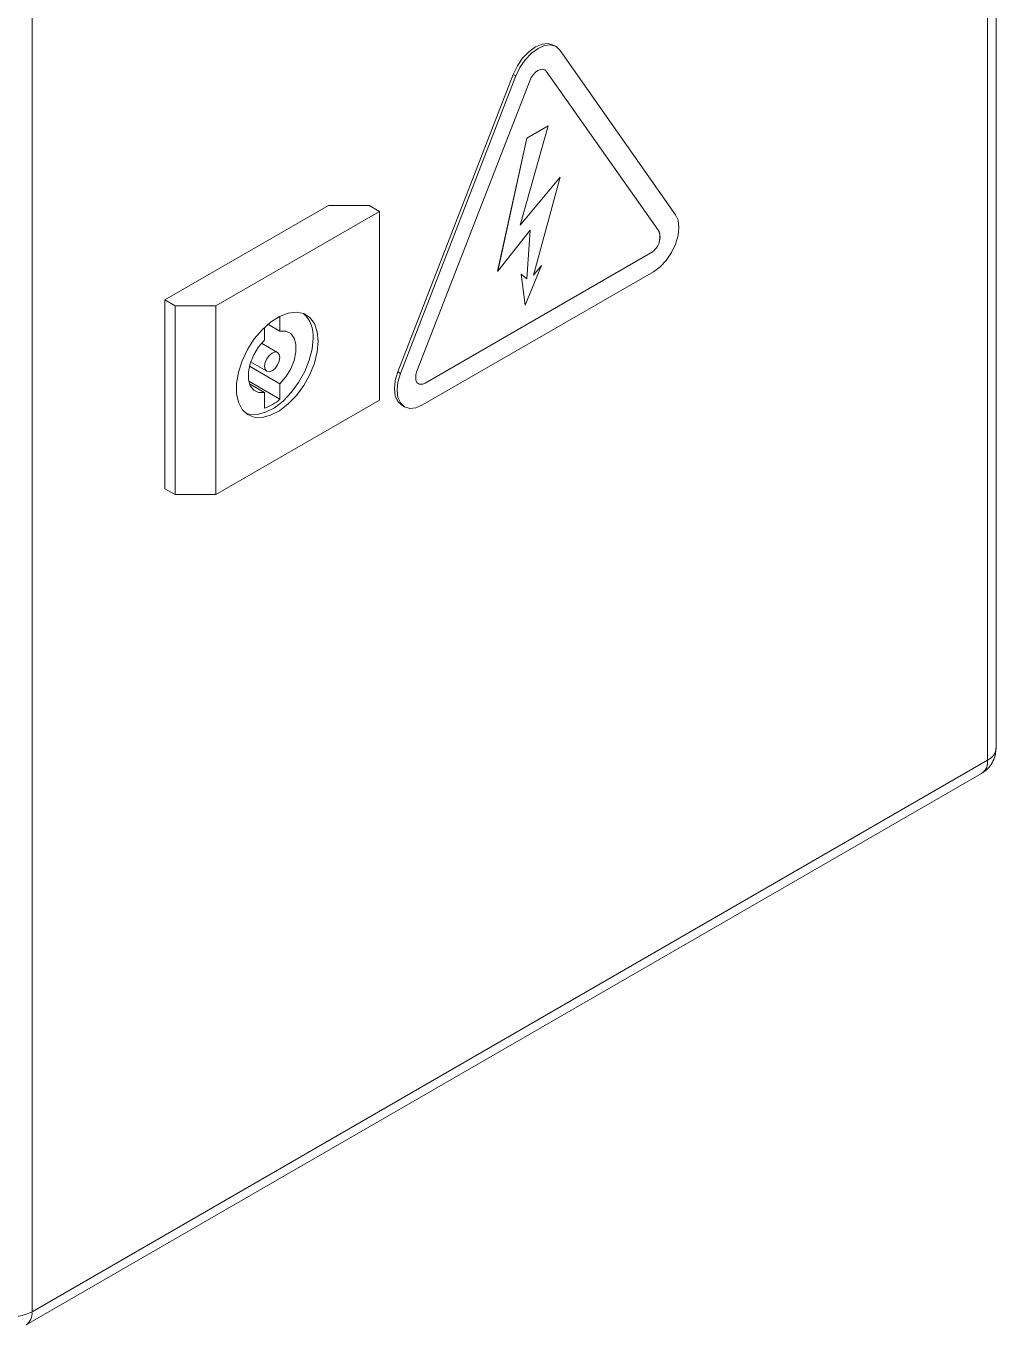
# Model space of a CAD drawing. Extents: x 4137 to 28680, y 2446 to 6814.
# Drawn here: x 10891.8 to 11026.1, y 3777.9 to 3957.7 of the extents above; entities that cross this region are included whole.
import ezdxf

# ---------------------------------------------------------------- set-up
doc = ezdxf.new("R2010")
doc.units = 0
doc.header["$LTSCALE"] = 0.5
doc.layers.get('0').update_dxf_attribs({"linetype": 'CONTINUOUS'})

msp = doc.modelspace()

# ---------------------------------------------------------------- linework, layer by layer
at = {"color": 7, "linetype": 'Continuous', "lineweight": 15}
for p, q in [((11026.07, 3857.69), (11026.07, 4092.03)), ((11026.07, 3857.69), (11026.07, 4092.03)), ((11024.9, 4090.4), (11024.9, 3856.05)), ((11024.9, 4090.4), (11024.9, 3856.05)), ((10892.67, 3779.72), (10892.67, 4014.07)), ((10892.67, 3779.72), (10892.67, 4014.07)), ((10965.19, 3954.81), (10964.83, 3955.02)), ((10965.19, 3954.81), (10964.83, 3955.02)), ((10981.72, 3931.55), (10965.75, 3954.29)), ((10981.72, 3931.55), (10965.75, 3954.29)), ((10963.83, 3951.41), (10963.62, 3951.6)), ((10963.83, 3951.41), (10963.62, 3951.6)), ((10959.26, 3950.96), (10943.29, 3909.78)), ((10959.26, 3950.96), (10943.29, 3909.78)), ((10959.63, 3950.75), (10943.65, 3909.58)), ((10959.63, 3950.75), (10943.65, 3909.58)), ((10945.93, 3909.88), (10961.54, 3950.08)), ((10945.93, 3909.88), (10961.54, 3950.08)), ((10959.26, 3950.96), (10959.63, 3950.75)), ((10959.26, 3950.96), (10959.63, 3950.75)), ((10963.83, 3951.41), (10979.43, 3929.22)), ((10963.83, 3951.4), (10963.83, 3951.41)), ((10963.83, 3951.41), (10979.43, 3929.22)), ((10963.83, 3951.4), (10963.83, 3951.41)), ((10963.83, 3951.4), (10979.43, 3929.21)), ((10963.83, 3951.4), (10979.43, 3929.21)), ((10964.1, 3943.84), (10960.22, 3930.08)), ((10964.1, 3943.84), (10960.22, 3930.08)), ((10961.13, 3942.13), (10964.09, 3943.84)), ((10961.13, 3942.13), (10964.09, 3943.84)), ((10961.14, 3942.13), (10964.1, 3943.84)), ((10961.14, 3942.13), (10964.1, 3943.84)), ((10964.1, 3943.84), (10964.09, 3943.84)), ((10964.1, 3943.84), (10964.09, 3943.84)), ((10961.13, 3942.13), (10957.1, 3923.73)), ((10961.13, 3942.13), (10957.1, 3923.73)), ((10961.14, 3942.13), (10957.11, 3923.72)), ((10961.14, 3942.13), (10957.11, 3923.72)), ((10961.14, 3942.13), (10961.13, 3942.13)), ((10961.14, 3942.13), (10961.13, 3942.13)), ((10960.22, 3930.08), (10965.77, 3936.75)), ((10960.22, 3930.08), (10965.77, 3936.75)), ((10960.23, 3930.09), (10965.76, 3936.76)), ((10960.23, 3930.09), (10965.76, 3936.76)), ((10965.77, 3936.75), (10962.04, 3923.17)), ((10965.77, 3936.75), (10962.04, 3923.17)), ((10965.77, 3936.75), (10965.76, 3936.76)), ((10965.77, 3936.75), (10965.76, 3936.76)), ((10933.68, 3932.82), (10911.05, 3919.75)), ((10933.68, 3932.82), (10911.05, 3919.75)), ((10918.12, 3918.94), (10940.75, 3932)), ((10918.12, 3918.94), (10940.75, 3932)), ((10939.34, 3932.82), (10933.68, 3932.82)), ((10939.34, 3932.82), (10933.68, 3932.82)), ((10940.75, 3932), (10939.34, 3932.82)), ((10940.75, 3932), (10939.34, 3932.82)), ((10940.75, 3905.87), (10940.75, 3932)), ((10940.75, 3905.87), (10940.75, 3932)), ((10957.11, 3923.72), (10961.62, 3929.4)), ((10957.11, 3923.72), (10961.62, 3929.4)), ((10961.61, 3929.39), (10961.15, 3922.67)), ((10961.61, 3929.39), (10961.15, 3922.67)), ((10961.62, 3929.4), (10961.16, 3922.67)), ((10961.62, 3929.4), (10961.16, 3922.67)), ((10979.43, 3929.21), (10979.43, 3929.22)), ((10979.43, 3929.21), (10979.43, 3929.22)), ((10978.29, 3926.26), (10947.08, 3908.24)), ((10978.28, 3926.26), (10947.08, 3908.25)), ((10978.29, 3926.26), (10947.08, 3908.24)), ((10978.28, 3926.26), (10947.08, 3908.25)), ((10978.29, 3926.26), (10978.28, 3926.26)), ((10978.29, 3926.26), (10978.28, 3926.26)), ((10946.71, 3905.22), (10978.66, 3923.66)), ((10946.71, 3905.22), (10978.66, 3923.66)), ((10957.11, 3923.72), (10957.1, 3923.73)), ((10957.11, 3923.72), (10957.1, 3923.73)), ((10960.34, 3923.32), (10960.9, 3919.03)), ((10960.35, 3923.32), (10960.34, 3923.32)), ((10960.34, 3923.32), (10960.9, 3919.03)), ((10960.35, 3923.32), (10960.34, 3923.32)), ((10960.35, 3923.32), (10960.91, 3919.03)), ((10960.35, 3923.32), (10961.16, 3922.67)), ((10960.35, 3923.32), (10960.91, 3919.03)), ((10960.35, 3923.32), (10961.16, 3922.67)), ((10960.91, 3919.03), (10963.16, 3924.54)), ((10960.91, 3919.03), (10963.16, 3924.54)), ((10963.16, 3924.54), (10962.04, 3923.17)), ((10963.16, 3924.54), (10962.04, 3923.17)), ((10963.15, 3924.54), (10962.05, 3923.19)), ((10963.15, 3924.54), (10962.05, 3923.19)), ((10963.16, 3924.54), (10963.15, 3924.54)), ((10963.16, 3924.54), (10963.15, 3924.54)), ((10911.05, 3919.75), (10912.47, 3918.94)), ((10911.05, 3919.75), (10911.05, 3893.62)), ((10911.05, 3919.75), (10912.47, 3918.94)), ((10911.05, 3919.75), (10911.05, 3893.62)), ((10912.47, 3918.94), (10918.12, 3918.94)), ((10912.47, 3918.94), (10912.47, 3892.81)), ((10912.47, 3918.94), (10918.12, 3918.94)), ((10912.47, 3918.94), (10912.47, 3892.81)), ((10918.12, 3892.81), (10918.12, 3918.94)), ((10918.12, 3892.81), (10918.12, 3918.94)), ((10926.96, 3917.49), (10926.96, 3915.43)), ((10926.96, 3917.49), (10926.96, 3915.43)), ((10960.91, 3919.03), (10960.9, 3919.03)), ((10960.91, 3919.03), (10960.9, 3919.03)), ((10924.84, 3914.2), (10924.84, 3915.96)), ((10924.84, 3914.2), (10924.84, 3915.96)), ((10925.31, 3916.38), (10926.96, 3915.43)), ((10925.31, 3916.38), (10926.96, 3915.43)), ((10926.65, 3912.48), (10924.42, 3913.76)), ((10926.65, 3912.48), (10924.42, 3913.76)), ((10926.96, 3908.15), (10922.75, 3910.59)), ((10926.96, 3908.15), (10922.75, 3910.59)), ((10922.92, 3911.17), (10925.15, 3909.88)), ((10922.92, 3911.17), (10925.15, 3909.88)), ((10922.65, 3908.49), (10926.96, 3906)), ((10922.65, 3908.49), (10926.96, 3906)), ((10943.29, 3909.78), (10943.65, 3909.58)), ((10943.29, 3909.78), (10943.65, 3909.58)), ((10922.75, 3908.14), (10924.84, 3906.93)), ((10922.75, 3908.14), (10924.84, 3906.93)), ((10924.84, 3904.78), (10924.84, 3906.93)), ((10924.84, 3904.78), (10924.84, 3906.93)), ((10926.96, 3908.15), (10926.96, 3906)), ((10926.96, 3908.15), (10926.96, 3906)), ((10947.08, 3908.24), (10947.08, 3908.25)), ((10947.08, 3908.24), (10947.08, 3908.25)), ((10918.12, 3892.81), (10940.75, 3905.87)), ((10918.12, 3892.81), (10940.75, 3905.87)), ((10943.85, 3905.18), (10944.21, 3904.97)), ((10943.85, 3905.18), (10944.21, 3904.97)), ((10911.05, 3893.62), (10912.47, 3892.81)), ((10911.05, 3893.62), (10912.47, 3892.81)), ((10912.47, 3892.81), (10918.12, 3892.81)), ((10912.47, 3892.81), (10918.12, 3892.81)), ((11024.9, 3856.05), (10892.67, 3779.72)), ((11024.9, 3856.05), (10892.67, 3779.72)), ((10891.84, 3777.89), (11024.07, 3854.22)), ((10891.84, 3777.89), (11024.07, 3854.22))]:
    msp.add_line(p, q, dxfattribs=at)
at = {"color": 7, "linetype": 'Continuous', "lineweight": 15, "flags": 128}
for points in [[(10964.83, 3955.02), (10964.09, 3955.24), (10963.24, 3955.16), (10962.33, 3954.77), (10961.41, 3954.1), (10960.56, 3953.2), (10959.83, 3952.13), (10959.26, 3950.96)], [(10964.83, 3955.02), (10964.09, 3955.24), (10963.24, 3955.16), (10962.33, 3954.77), (10961.41, 3954.1), (10960.56, 3953.2), (10959.83, 3952.13), (10959.26, 3950.96)], [(10965.75, 3954.29), (10965.19, 3954.81), (10964.46, 3955.04), (10963.6, 3954.95), (10962.69, 3954.56), (10961.77, 3953.89), (10960.92, 3952.99), (10960.19, 3951.92), (10959.63, 3950.75)], [(10965.75, 3954.29), (10965.19, 3954.81), (10964.46, 3955.04), (10963.6, 3954.95), (10962.69, 3954.56), (10961.77, 3953.89), (10960.92, 3952.99), (10960.19, 3951.92), (10959.63, 3950.75)], [(10963.83, 3951.4), (10963.62, 3951.6), (10963.35, 3951.68), (10963.03, 3951.65), (10962.68, 3951.51), (10962.34, 3951.26), (10962.02, 3950.92), (10961.75, 3950.52), (10961.54, 3950.08)], [(10963.83, 3951.4), (10963.62, 3951.6), (10963.35, 3951.68), (10963.03, 3951.65), (10962.68, 3951.51), (10962.34, 3951.26), (10962.02, 3950.92), (10961.75, 3950.52), (10961.54, 3950.08)], [(10978.66, 3923.66), (10979.57, 3924.33), (10980.43, 3925.23), (10981.16, 3926.3), (10981.72, 3927.47), (10982.07, 3928.66), (10982.19, 3929.79), (10982.07, 3930.77), (10981.72, 3931.55)], [(10978.66, 3923.66), (10979.57, 3924.33), (10980.43, 3925.23), (10981.16, 3926.3), (10981.72, 3927.47), (10982.07, 3928.66), (10982.19, 3929.79), (10982.07, 3930.77), (10981.72, 3931.55)], [(10932.26, 3914.04), (10932.13, 3915.36), (10931.74, 3916.48), (10931.11, 3917.32), (10930.27, 3917.86), (10929.26, 3918.07), (10928.12, 3917.94), (10926.91, 3917.47), (10925.69, 3916.69), (10924.51, 3915.63), (10923.43, 3914.35), (10922.5, 3912.89), (10921.76, 3911.34), (10921.25, 3909.76), (10920.98, 3908.23), (10920.98, 3906.82), (10921.25, 3905.59), (10921.76, 3904.61), (10922.5, 3903.91), (10923.43, 3903.53), (10924.51, 3903.49), (10925.69, 3903.8), (10926.91, 3904.42), (10928.12, 3905.35), (10929.26, 3906.53), (10930.27, 3907.91), (10931.11, 3909.42), (10931.74, 3910.99), (10932.13, 3912.56), (10932.26, 3914.04)], [(10932.26, 3914.04), (10932.13, 3915.36), (10931.74, 3916.48), (10931.11, 3917.32), (10930.27, 3917.86), (10929.26, 3918.07), (10928.12, 3917.94), (10926.91, 3917.47), (10925.69, 3916.69), (10924.51, 3915.63), (10923.43, 3914.35), (10922.5, 3912.89), (10921.76, 3911.34), (10921.25, 3909.76), (10920.98, 3908.23), (10920.98, 3906.82), (10921.25, 3905.59), (10921.76, 3904.61), (10922.5, 3903.91), (10923.43, 3903.53), (10924.51, 3903.49), (10925.69, 3903.8), (10926.91, 3904.42), (10928.12, 3905.35), (10929.26, 3906.53), (10930.27, 3907.91), (10931.11, 3909.42), (10931.74, 3910.99), (10932.13, 3912.56), (10932.26, 3914.04)], [(10922.27, 3904.07), (10922.73, 3903.94), (10923.81, 3903.9), (10924.99, 3904.2), (10926.21, 3904.83), (10927.41, 3905.76), (10928.55, 3906.94), (10929.56, 3908.31), (10930.4, 3909.83), (10931.03, 3911.4), (10931.43, 3912.96), (10931.56, 3914.44)], [(10922.27, 3904.07), (10922.73, 3903.94), (10923.81, 3903.9), (10924.99, 3904.2), (10926.21, 3904.83), (10927.41, 3905.76), (10928.55, 3906.94), (10929.56, 3908.31), (10930.4, 3909.83), (10931.03, 3911.4), (10931.43, 3912.96), (10931.56, 3914.44)], [(10924.84, 3906.93), (10924.02, 3906.93), (10923.34, 3907.25), (10922.86, 3907.88), (10922.61, 3908.75), (10922.61, 3909.81), (10922.86, 3910.97), (10923.34, 3912.15), (10924.02, 3913.26), (10924.84, 3914.2)], [(10924.84, 3906.93), (10924.02, 3906.93), (10923.34, 3907.25), (10922.86, 3907.88), (10922.61, 3908.75), (10922.61, 3909.81), (10922.86, 3910.97), (10923.34, 3912.15), (10924.02, 3913.26), (10924.84, 3914.2)], [(10926.96, 3915.43), (10927.78, 3915.43), (10928.46, 3915.11), (10928.94, 3914.48), (10929.19, 3913.61), (10929.19, 3912.55), (10928.94, 3911.39), (10928.46, 3910.21), (10927.78, 3909.1), (10926.96, 3908.15)], [(10926.96, 3915.43), (10927.78, 3915.43), (10928.46, 3915.11), (10928.94, 3914.48), (10929.19, 3913.61), (10929.19, 3912.55), (10928.94, 3911.39), (10928.46, 3910.21), (10927.78, 3909.1), (10926.96, 3908.15)], [(10926.96, 3911.79), (10926.88, 3911.28), (10926.65, 3910.75), (10926.31, 3910.28), (10925.9, 3909.95), (10925.49, 3909.81), (10925.15, 3909.88), (10924.92, 3910.14), (10924.84, 3910.57), (10924.92, 3911.08), (10925.15, 3911.61), (10925.49, 3912.08), (10925.9, 3912.4), (10926.31, 3912.55), (10926.65, 3912.48), (10926.88, 3912.21), (10926.96, 3911.79)], [(10926.96, 3911.79), (10926.88, 3911.28), (10926.65, 3910.75), (10926.31, 3910.28), (10925.9, 3909.95), (10925.49, 3909.81), (10925.15, 3909.88), (10924.92, 3910.14), (10924.84, 3910.57), (10924.92, 3911.08), (10925.15, 3911.61), (10925.49, 3912.08), (10925.9, 3912.4), (10926.31, 3912.55), (10926.65, 3912.48), (10926.88, 3912.21), (10926.96, 3911.79)], [(10943.29, 3909.78), (10942.94, 3908.6), (10942.82, 3907.47), (10942.94, 3906.48), (10943.29, 3905.7), (10943.85, 3905.18), (10943.85, 3905.18)], [(10943.29, 3909.78), (10942.94, 3908.6), (10942.82, 3907.47), (10942.94, 3906.48), (10943.29, 3905.7), (10943.85, 3905.18), (10943.85, 3905.18)], [(10943.65, 3909.58), (10943.3, 3908.39), (10943.18, 3907.26), (10943.3, 3906.27), (10943.65, 3905.49), (10944.21, 3904.97), (10944.94, 3904.75), (10945.8, 3904.83), (10946.71, 3905.22)], [(10943.65, 3909.58), (10943.3, 3908.39), (10943.18, 3907.26), (10943.3, 3906.27), (10943.65, 3905.49), (10944.21, 3904.97), (10944.94, 3904.75), (10945.8, 3904.83), (10946.71, 3905.22)], [(10945.93, 3909.88), (10945.8, 3909.43), (10945.76, 3909.01), (10945.8, 3908.64), (10945.93, 3908.34), (10946.15, 3908.15), (10946.42, 3908.06), (10946.74, 3908.1), (10947.08, 3908.24)], [(10945.93, 3909.88), (10945.8, 3909.43), (10945.76, 3909.01), (10945.8, 3908.64), (10945.93, 3908.34), (10946.15, 3908.15), (10946.42, 3908.06), (10946.74, 3908.1), (10947.08, 3908.24)]]:
    msp.add_lwpolyline(points, dxfattribs=at)
at = {"color": 7, "linetype": 'Continuous', "lineweight": 15}
for centre, radius, start, end in [((10977.09, 3928.42), 2.47, 298.8083, 18.7853), ((10977.09, 3928.42), 2.47, 298.8083, 18.7853), ((10977.1, 3928.42), 2.47, 298.8083, 18.7853), ((10977.1, 3928.42), 2.47, 298.8083, 18.7853), ((10927.46, 3914.84), 4.12, 354.5305, 47.5286), ((10927.46, 3914.84), 4.12, 354.5305, 47.5286), ((10946.53, 3909.01), 0.941, 245.6278, 305.683), ((10946.53, 3909.01), 0.941, 245.6278, 305.683), ((10922.56, 3911.18), 6.8, 289.6173, 310.3774), ((10922.56, 3911.18), 6.8, 289.6173, 310.3774), ((10889.84, 3785.18), 6.15, 242.6096, 297.3904), ((10889.84, 3785.18), 6.15, 242.6096, 297.3904)]:
    msp.add_arc(centre, radius, start, end, dxfattribs=at)
at = {"color": 8, "linetype": 'Continuous', "lineweight": 15}
for centre, radius, start, end in [((11024.07, 3857.89), 2.01, 294.3748, 354.3051), ((11024.07, 3857.89), 2.01, 294.3748, 354.3051), ((11022.94, 3855.83), 1.97, 304.9507, 6.3614), ((11022.94, 3855.83), 1.97, 304.9507, 6.3614), ((10890.66, 3779.52), 2.01, 305.8551, 5.6067), ((10890.66, 3779.52), 2.01, 305.8551, 5.6067)]:
    msp.add_arc(centre, radius, start, end, dxfattribs=at)
at = {"color": 7, "linetype": 'Continuous', "lineweight": 15}
msp.add_open_spline([(11024.05, 3854.24), (11024.17, 3854.3), (11024.56, 3854.51), (11025.14, 3855.07), (11025.69, 3855.9), (11026.03, 3856.82), (11026.03, 3857.43), (11026.03, 3857.68)], degree=3, knots=[0, 0, 0, 0, 0.095561, 0.31837, 0.561617, 0.817335, 1, 1, 1, 1], dxfattribs=at)
msp.add_open_spline([(11024.05, 3854.24), (11024.17, 3854.3), (11024.56, 3854.51), (11025.14, 3855.07), (11025.69, 3855.9), (11026.03, 3856.82), (11026.03, 3857.43), (11026.03, 3857.68)], degree=3, knots=[0, 0, 0, 0, 0.095561, 0.31837, 0.561617, 0.817335, 1, 1, 1, 1], dxfattribs=at)

doc.saveas('drawing.dxf')
